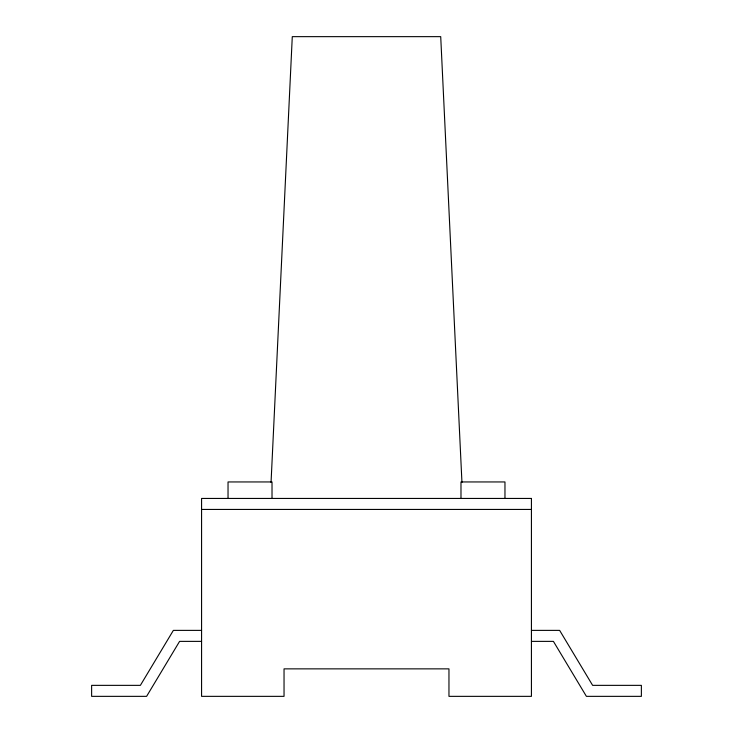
<?xml version="1.0" encoding="UTF-8"?>
<svg xmlns="http://www.w3.org/2000/svg" width="733" height="733" viewBox="0 0 733 733"><rect width="100%" height="100%" fill="white"/><g stroke="black" fill="none" stroke-linecap="round" stroke-linejoin="round"><path stroke-width="1.1" d="M271.054 482.433L292.284 36.65L440.716 36.65L461.946 482.433M201.575 509.435L531.425 509.435M201.575 630.38L173.364 630.38L140.379 685.355L91.625 685.355L91.625 696.35L146.6 696.35L179.585 641.375L201.575 641.375M531.425 630.38L559.636 630.38L592.621 685.355L641.375 685.355L641.375 696.35L586.4 696.35L553.415 641.375L531.425 641.375M504.964 498.44L504.964 481.947L460.984 481.947L460.984 498.44M272.016 498.44L272.016 481.947L228.036 481.947L228.036 498.44M531.425 498.44L201.575 498.44L201.575 696.35L284.038 696.35L284.038 668.862L448.962 668.862L448.962 696.35L531.425 696.35L531.425 498.44"/></g></svg>
